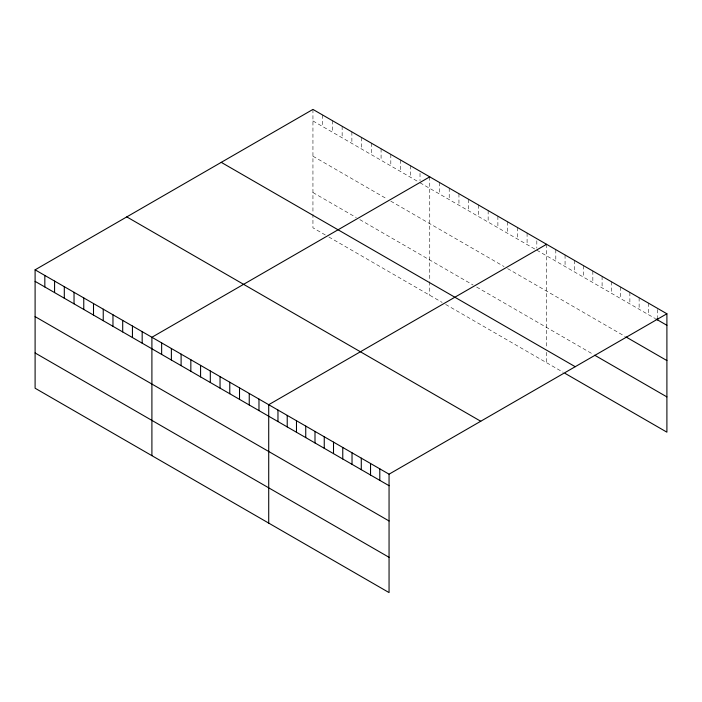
<?xml version="1.0" encoding="UTF-8"?>
<svg xmlns="http://www.w3.org/2000/svg" width="702" height="702" viewBox="0 0 702 702"><rect width="100%" height="100%" fill="white"/><g stroke="black" fill="none" stroke-linecap="round" stroke-linejoin="round"><path stroke-width="0.53" stroke-dasharray="3.51 2.63" d="M312.943 109.415L312.943 213.294M312.943 120.937L418.243 181.73M420.015 182.757L535.047 249.175M536.819 250.193L654.869 318.348M312.943 156.204L387.276 199.122M390.812 201.167L504.08 266.558M507.616 268.603L625.245 336.512M312.943 192.541L356.3 217.576M359.845 219.621L473.104 285.012M476.649 287.057L592.839 354.141M325.333 234.968L312.943 227.817L312.943 214.329M328.869 237.013L442.137 302.404M445.673 304.449L563.215 372.306M657.642 309.477L657.642 316.804M648.385 303.088L648.385 314.601M639.127 297.745L639.127 309.257M629.869 292.401L629.869 303.913M620.612 287.057L620.612 298.569M611.354 281.704L611.354 293.225M602.097 276.36L602.097 287.881M592.839 271.016L592.839 282.537M583.581 265.672L583.581 277.193M574.324 260.328L574.324 271.849M565.066 254.984L565.066 266.506M555.808 249.64L555.808 261.162M546.551 244.296L546.551 348.166M546.551 352.316L546.551 362.688M536.819 240.768L536.819 248.096M527.088 233.055L527.088 244.577M517.356 227.439L517.356 238.952M507.616 221.814L507.616 233.336M497.885 216.198L497.885 227.711M488.153 210.574L488.153 222.095M478.413 204.958L478.413 216.47M468.682 199.333L468.682 210.854M458.95 193.717L458.95 205.238M449.219 188.101L449.219 199.614M439.478 182.476L439.478 193.998M429.747 176.86L429.747 280.73M429.747 281.765L429.747 295.252M420.015 173.333L420.015 180.66M410.284 165.619L410.284 177.132M400.544 159.995L400.544 171.516M390.812 154.379L390.812 165.9M381.081 148.763L381.081 160.275M371.349 143.138L371.349 154.659M361.609 137.522L361.609 149.035M351.877 131.897L351.877 143.419M342.146 126.281L342.146 137.794M332.406 120.656L332.406 132.178M322.674 115.04L322.674 126.562"/><path stroke-width="1.05" d="M35.1 269.831L389.057 474.183L389.057 592.585L35.1 388.224L35.1 269.831L312.943 109.415L666.9 313.776L666.9 432.169L565.066 373.376M429.747 176.86L151.904 337.267L151.904 455.659M546.551 244.296L268.717 404.703L268.717 523.095M389.057 474.183L666.9 313.776M655.791 318.883L666.9 325.298M626.166 337.048L666.9 360.565M594.691 355.212L666.9 396.902M221.253 162.355L575.21 366.707M126.79 216.892L480.747 421.253M35.1 281.353L389.057 485.705M35.1 316.62L389.057 520.972M35.1 352.957L389.057 557.309M657.642 317.857L657.642 319.945M379.8 468.839L379.8 480.361M370.542 463.495L370.542 475.017M361.284 458.152L361.284 469.673M352.027 452.808L352.027 464.329M342.769 447.464L342.769 458.985M333.511 442.12L333.511 453.632M324.254 436.776L324.254 448.288M314.996 431.432L314.996 442.944M305.739 426.088L305.739 437.6M296.481 420.735L296.481 432.257M287.223 415.391L287.223 426.913M277.966 410.047L277.966 421.569M258.977 399.087L258.977 410.6M249.245 393.462L249.245 404.984M239.514 387.846L239.514 399.368M229.773 382.23L229.773 393.743M220.042 376.605L220.042 388.127M210.31 370.989L210.31 382.502M200.579 365.365L200.579 376.886M190.839 359.749L190.839 371.261M181.107 354.124L181.107 365.645M171.376 348.508L171.376 360.029M161.644 342.892L161.644 354.405M142.173 331.651L142.173 343.164M132.441 326.026L132.441 337.548M122.701 320.41L122.701 331.923M112.969 314.786L112.969 326.307M103.238 309.17L103.238 320.691M93.506 303.545L93.506 315.066M83.766 297.929L83.766 309.45M74.035 292.313L74.035 303.826M64.303 286.688L64.303 298.21M54.572 281.072L54.572 292.585M44.831 275.447L44.831 286.969"/></g></svg>
